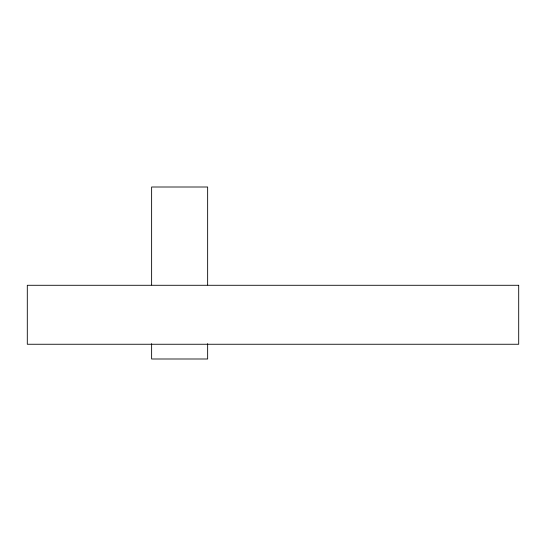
<?xml version="1.0" encoding="UTF-8"?>
<svg xmlns="http://www.w3.org/2000/svg" width="546" height="546" viewBox="0 0 546 546"><rect width="100%" height="100%" fill="white"/><g stroke="black" fill="none" stroke-linecap="round" stroke-linejoin="round"><path stroke-width="0.82" d="M207.644 284.923L207.644 187.005L151.624 187.005L151.624 284.923M207.644 343.666L207.644 358.995L151.624 358.995L151.624 343.666M518.7 285.285L27.3 285.285L27.3 344.253L518.7 344.253L518.7 285.285"/></g></svg>
